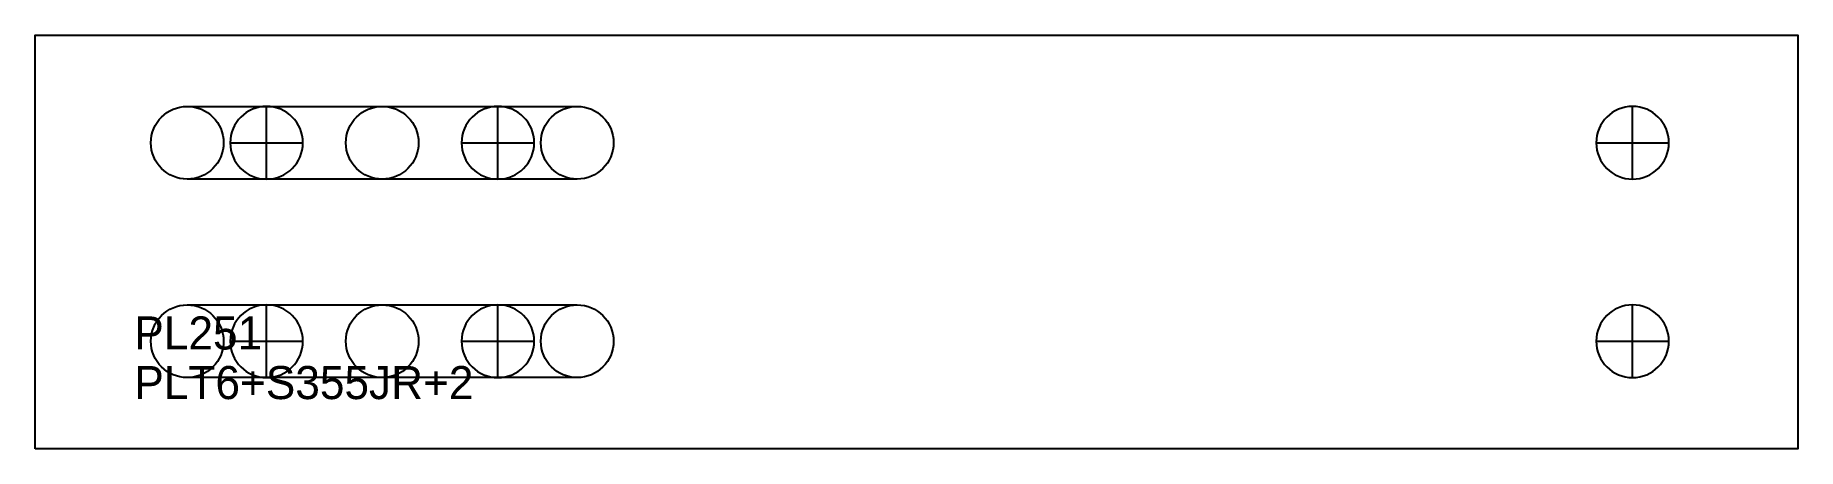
# Model space of a CAD drawing. Extents: x 0 to 533, y 0 to 125.
import ezdxf

# ---------------------------------------------------------------- set-up
doc = ezdxf.new("R2010")
doc.units = 0
for name, color, linetype in [('22', 7, 'CONTINUOUS'), ('CUT', 7, 'CONTINUOUS'), ('LAYOUT', 4, 'CONTINUOUS'), ('SCRIBE', 3, 'CONTINUOUS'), ('TEXT', 7, 'CONTINUOUS')]:
    doc.layers.add(name, color=color, linetype=linetype)

msp = doc.modelspace()

# ---------------------------------------------------------------- linework, layer by layer
at = {"layer": '22', "color": 7, "linetype": 'CONTINUOUS'}
for p, q in [((70, 81.5), (70, 103.5)), ((140, 81.5), (140, 103.5)), ((483.35, 81.5), (483.35, 103.5)), ((59, 92.5), (81, 92.5)), ((129, 92.5), (151, 92.5)), ((472.35, 92.5), (494.35, 92.5)), ((70, 21.5), (70, 43.5)), ((140, 21.5), (140, 43.5)), ((483.35, 21.5), (483.35, 43.5)), ((59, 32.5), (81, 32.5)), ((129, 32.5), (151, 32.5)), ((472.35, 32.5), (494.35, 32.5))]:
    msp.add_line(p, q, dxfattribs=at)
for points in [[(70, 103.5, 1), (70, 81.5, 1)], [(140, 103.5, 1), (140, 81.5, 1)], [(483.35, 103.5, 1), (483.35, 81.5, 1)], [(70, 43.5, 1), (70, 21.5, 1)], [(140, 43.5, 1), (140, 21.5, 1)], [(483.35, 43.5, 1), (483.35, 21.5, 1)]]:
    msp.add_lwpolyline(points, format="xyb", close=True, dxfattribs=at)
for centre, radius in [((46, 92.5), 11), ((105, 92.5), 11), ((164, 92.5), 11), ((46, 32.5), 11), ((105, 32.5), 11), ((164, 32.5), 11), ((0, 0), 0), ((0, 0), 0)]:
    msp.add_circle(centre, radius, dxfattribs=at)
at = {"layer": 'CUT', "color": 7, "linetype": 'CONTINUOUS'}
msp.add_lwpolyline([(0, 0), (0, 125), (533.35, 125), (533.35, 0)], close=True, dxfattribs=at)
at = {"layer": 'LAYOUT', "color": 4, "linetype": 'CONTINUOUS'}
for points in [[(46, 81.5, -1), (46, 103.5), (164, 103.5, -1), (164, 81.5)], [(46, 21.5, -1), (46, 43.5), (164, 43.5, -1), (164, 21.5)]]:
    msp.add_lwpolyline(points, format="xyb", close=True, dxfattribs=at)

# ---------------------------------------------------------------- texts
at = {"layer": 'SCRIBE', "color": 3}
msp.add_text('PL251', height=10, dxfattribs=at).set_placement((30, 30))
at = {"layer": 'TEXT', "color": 7}
msp.add_text('PLT6+S355JR+2', height=10, dxfattribs=at).set_placement((30, 15))

doc.saveas('drawing.dxf')
